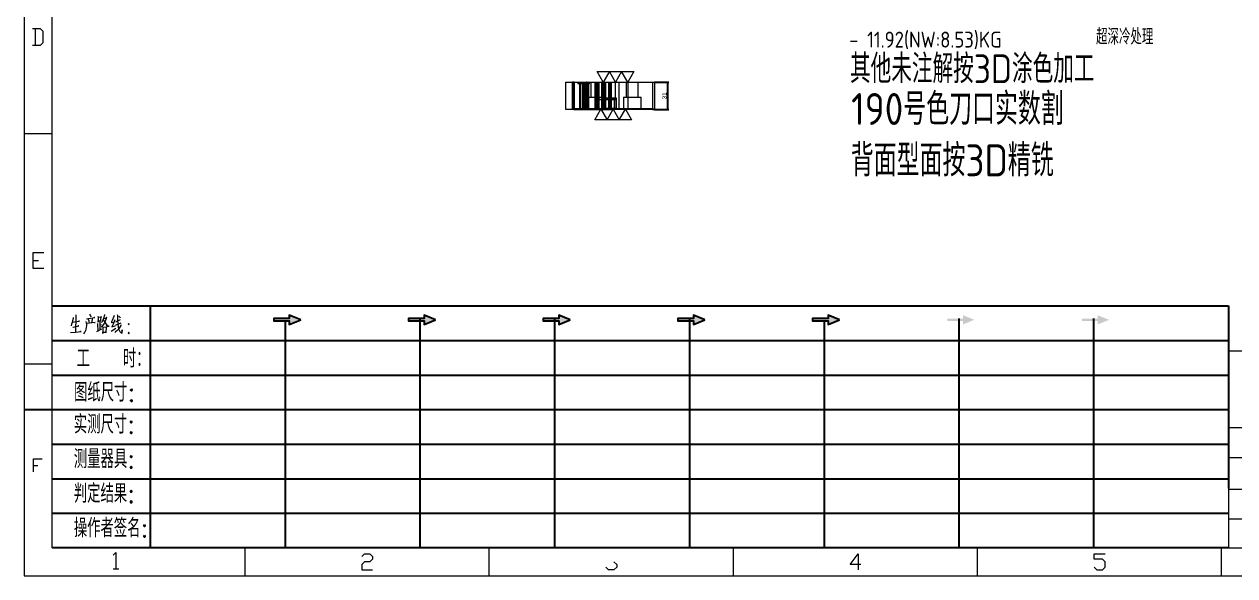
# Model space of a CAD drawing. Header units: millimetres. Extents: x 494 to 18201, y 224 to 11417.
# Drawn here: x 514 to 1883, y 3583 to 4206 of the extents above; entities that cross this region are included whole.
import ezdxf
from ezdxf.enums import TextEntityAlignment as Align
from ezdxf.lldxf.tags import DXFTag

# ---------------------------------------------------------------- set-up
doc = ezdxf.new("R2010")
doc.units = ezdxf.units.MM
for name, color, linetype in [('DIE2', 7, 'Continuous'), ('DIE2_W', 1, 'Continuous'), ('DIM', 7, 'Continuous')]:
    doc.layers.add(name, color=color, linetype=linetype)
doc.layers.add('dim_temp', color=161, linetype='Continuous', lineweight=9)
doc.styles.add('chinesef_fs', font='txt.shx', dxfattribs={"bigfont": 'gbcbig.shx'})
doc.styles.add('gbenor', font='gbenor.shx', dxfattribs={"bigfont": 'gbcbig.shx'})
doc.styles.add('gbenor_', font='gbenor.shx', dxfattribs={"bigfont": 'gbcbig'})
doc.styles.get("Standard").update_dxf_attribs({"font": 'arial.ttf'})
doc.styles.add('TXT', font='txt.shx', dxfattribs={"width": 0.8, "bigfont": 'ctxt.shx'})
tags = doc.linetypes.add('DASHED', pattern='A,12.86,[0,arial.ttf,S=0,R=0,X=0,Y=0],-12.86', length=25.72).pattern_tags.tags
tags[12:13] = [DXFTag(74, 4), DXFTag(75, 0), DXFTag(340, '0'), DXFTag(46, 0.0), DXFTag(50, 0.0), DXFTag(44, 0.0), DXFTag(45, 0.0)]
doc.dimstyles.new('通用', dxfattribs={"dimtxt": 5, "dimasz": 0.5, "dimexe": 1.5, "dimexo": 0, "dimgap": 1, "dimtad": 1, "dimtxsty": 'Standard', "dimblk": 'OPEN30', "dimcen": 1.5, "dimclrd": 252, "dimclre": 252, "dimclrt": 4, "dimadec": 1, "dimazin": 3, "dimtfac": 1, "dimtmove": 0, "dimatfit": 3, "dimldrblk": 'OPEN30', "dimarcsym": 0})

# ---------------------------------------------------------------- blocks, each defined once
blk = doc.blocks.new('_Open30')
at = {"color": 0, "linetype": 'ByBlock', "lineweight": -2}
for p, q in [((-1, 0.3), (0, 0)), ((0, 0), (-1, -0.3)), ((0, 0), (-1, 0))]:
    blk.add_line(p, q, dxfattribs=at)
blk = doc.blocks.new('*D6')
at = {"layer": 'Defpoints', "color": 0, "transparency": 16777216}
for p in [(1226.4, 4140.4), (1226.4, 4109.4), (1241.4, 4109.4)]:
    blk.add_point(p, dxfattribs=at)
at = {"layer": 'dim_temp', "color": 252, "lineweight": -2, "transparency": 16777216}
for p, q in [((1226.4, 4140.4), (1242.9, 4140.4)), ((1241.4, 4139.9), (1241.4, 4109.9)), ((1226.4, 4109.4), (1242.9, 4109.4))]:
    blk.add_line(p, q, dxfattribs=at)
at = {"layer": 'dim_temp', "color": 252, "lineweight": -2, "transparency": 16777216, "xscale": 0.5, "yscale": 0.5, "zscale": 0.5}
for p, rotation in [((1241.4, 4140.4), 90), ((1241.4, 4109.4), 270)]:
    blk.add_blockref('_Open30', p, dxfattribs=dict(at, rotation=rotation))
at = {"layer": 'dim_temp', "color": 4, "lineweight": 0, "transparency": 16777216, "insert": (1237.8, 4124.9), "char_height": 5, "attachment_point": 5, "rotation": 90}
blk.add_mtext('31', dxfattribs=at)
blk = doc.blocks.new('U9')
for points in [[(-1468.2, -974.4), (-1468.2, -977.5), (-1458, -973.4), (-1468.2, -969.3), (-1468.2, -972.3), (-1482.1, -972.3), (-1482.1, -974.4)], [(-1347.7, -974.4), (-1347.7, -977.5), (-1337.5, -973.4), (-1347.7, -969.3), (-1347.7, -972.3), (-1361.6, -972.3), (-1361.6, -974.4)], [(-1227.2, -974.4), (-1227.2, -977.5), (-1217, -973.4), (-1227.2, -969.3), (-1227.2, -972.3), (-1241.1, -972.3), (-1241.1, -974.4)], [(-1106.7, -974.4), (-1106.7, -977.5), (-1096.5, -973.4), (-1106.7, -969.3), (-1106.7, -972.3), (-1120.6, -972.3), (-1120.6, -974.4)], [(-986.2, -974.4), (-986.2, -977.5), (-976, -973.4), (-986.2, -969.3), (-986.2, -972.3), (-1000.1, -972.3), (-1000.1, -974.4)], [(-865.7, -974.4), (-865.7, -977.5), (-855.5, -973.4), (-865.7, -969.3), (-865.7, -972.3), (-879.6, -972.3), (-879.6, -974.4)], [(-745.2, -974.4), (-745.2, -977.5), (-735, -973.4), (-745.2, -969.3), (-745.2, -972.3), (-759.1, -972.3), (-759.1, -974.4)]]:
    blk.add_hatch(color=3).paths.add_polyline_path(points)
at = {"color": 254, "lineweight": 18}
for p, q in [((-1705.3, 0), (-1705.3, -1202)), ((-1680.3, -1177.1), (-1680.3, -25)), ((-1705.3, -806.9), (-1680.3, -806.9)), ((-628.2, -1001.2), (-25, -1001.2)), ((-1705.3, -1012.8), (-1680.3, -1012.8)), ((-628.1, -1069.5), (-25, -1069.5)), ((-25, -1096.6), (-628.1, -1096.6)), ((-25, -1125.1), (-628.1, -1125.1)), ((-25, -1151.5), (-628.1, -1151.5)), ((-1680.3, -1177.1), (-25, -1177.1)), ((-1071, -1202), (-1071, -1177.1)), ((-852.6, -1202), (-852.6, -1177.1)), ((-634.3, -1202), (-634.3, -1177.1)), ((-1705.3, -1202), (0, -1202))]:
    blk.add_line(p, q, dxfattribs=at)
for p, q in [((-1679.7, -961), (-628.1, -961)), ((-628.1, -961), (-628.1, -1123.7)), ((-1679.7, -991.9), (-628.1, -991.9)), ((-1680.3, -1022.8), (-628.1, -1022.8)), ((-1705.2, -1053.6), (-628.1, -1053.6)), ((-1680.3, -1084.5), (-628.1, -1084.5)), ((-1680.3, -1115.4), (-628.1, -1115.4)), ((-1680.3, -1146.2), (-628.1, -1146.2))]:
    blk.add_line(p, q)
at = {"color": 254}
for p, q in [((-1592.2, -1177.1), (-1592.2, -961)), ((-1471.6, -1177.1), (-1471.6, -974.3)), ((-1351.1, -1177.1), (-1351.1, -972.3)), ((-1230.6, -1177.1), (-1230.6, -972.3)), ((-1110.1, -1177.1), (-1110.1, -972.3)), ((-989.6, -1177.1), (-989.6, -974.4)), ((-869.1, -1177.1), (-869.1, -972.3)), ((-748.6, -1177.1), (-748.6, -972.3)), ((-628.1, -1177.1), (-1679.7, -1177.1))]:
    blk.add_line(p, q, dxfattribs=at)
at = {"color": 254, "linetype": 'Continuous', "lineweight": 18}
for p, q in [((-628.2, -1001.2), (-628.2, -1177.1)), ((-628.1, -1001.2), (-628.1, -1177.1)), ((-1507.7, -1202), (-1507.7, -1177.1)), ((-1289.4, -1202), (-1289.4, -1177.1))]:
    blk.add_line(p, q, dxfattribs=at)
at = {"color": 92, "lineweight": 18}
for points in [[(-1697.9, -728.1), (-1690.6, -728.1), (-1688.2, -725.6), (-1688.2, -715.9), (-1690.6, -713.5), (-1697.9, -713.5)], [(-1695.5, -713.5), (-1695.5, -728.1)], [(-1687.7, -927.7), (-1697.4, -927.7), (-1697.4, -913.2), (-1687.7, -913.2)], [(-1697.4, -920.4), (-1692.6, -920.4)], [(-1697, -1109.2), (-1697, -1097.6), (-1689.2, -1097.6)], [(-1697, -1103.4), (-1693.1, -1103.4)], [(-1625.6, -1183.5), (-1623.2, -1181.1), (-1623.2, -1195.7)], [(-1403.4, -1184.7), (-1401, -1182.3), (-1396.1, -1182.3), (-1393.7, -1184.7), (-1393.7, -1187.1), (-1396.1, -1189.5), (-1401, -1189.5), (-1403.4, -1192), (-1403.4, -1196.8), (-1393.7, -1196.8)], [(-1177.8, -1189.5), (-1175.3, -1192), (-1175.3, -1194.4), (-1177.8, -1196.8), (-1182.6, -1196.8), (-1185, -1194.4)], [(-957, -1192), (-966.7, -1192), (-959.4, -1182.3), (-959.4, -1196.8)], [(-748.3, -1194.4), (-745.9, -1196.8), (-741, -1196.8), (-738.6, -1194.4), (-738.6, -1189.5), (-741, -1187.1), (-748.3, -1187.1), (-748.3, -1182.3), (-738.6, -1182.3)], [(-1625.6, -1195.7), (-1620.7, -1195.7)]]:
    blk.add_lwpolyline(points, dxfattribs=at)
at = {"color": 92, "lineweight": 0}
for points in [[(-1661.5, -971.4), (-1661.6, -972.2), (-1662.1, -974.3), (-1662.5, -975.8), (-1662.9, -977.3), (-1663.4, -978.7)], [(-1662.3, -975.6), (-1655.9, -974.5), (-1656, -974.4), (-1656.4, -974.7)], [(-1659.2, -968.9), (-1659, -969.9), (-1659.4, -984.4)], [(-1649.6, -972.4), (-1642.2, -971.4), (-1642.4, -971.3), (-1643, -971.5)], [(-1647.2, -975.5), (-1647.3, -974.5), (-1647.8, -973)], [(-1646.8, -968.4), (-1646.1, -969.8), (-1645.8, -970.8)], [(-1644.5, -972.2), (-1644.4, -973.2), (-1645.2, -976.1)], [(-1639.4, -970.2), (-1639.2, -971.1), (-1639.2, -972.4), (-1639.2, -974.3), (-1639.2, -975.4), (-1639.1, -974.4), (-1636.5, -974), (-1636.7, -974), (-1636.5, -970.4), (-1636.5, -970.7), (-1636.5, -971), (-1639.1, -971.4)], [(-1637.7, -974.3), (-1637.8, -982.3)], [(-1634.2, -972.1), (-1633.9, -972.2), (-1631.4, -971.7), (-1631.6, -971.1), (-1632.2, -973.2), (-1632.8, -974.7), (-1633.2, -975.6), (-1633.9, -976.7), (-1635, -978.2), (-1635.8, -979.3), (-1636.6, -980)], [(-1633.4, -968.5), (-1633.5, -969.3), (-1634.5, -972.1), (-1635.1, -973.6), (-1635.8, -975.4), (-1636.1, -975.9)], [(-1634.6, -973.4), (-1634.3, -973.7), (-1633.1, -975.8), (-1632.1, -977.4), (-1631.2, -978.8), (-1630.9, -979.1), (-1629.4, -979.1), (-1631, -978.8), (-1631.8, -977.8)], [(-1624.9, -969.6), (-1625, -970.3), (-1626.5, -973.9), (-1627.5, -975.9), (-1624.9, -975.4)], [(-1624.2, -973.3), (-1625.7, -977.3), (-1626.8, -979.6), (-1627, -979.7), (-1624, -978.7)], [(-1623.3, -975.1), (-1619.3, -973.2)], [(-1622.1, -968.5), (-1622, -969.2), (-1622, -972.4), (-1621.8, -974.7), (-1621.7, -976.1), (-1621.6, -977.6), (-1621.4, -978.9), (-1621.2, -980.3), (-1620.9, -981.4), (-1620.4, -982.5), (-1619.7, -983.7), (-1619.1, -984.5), (-1618.4, -985.2), (-1617.9, -985.5), (-1617.7, -982.2), (-1618.1, -985.4)], [(-1619.3, -971.8), (-1619.5, -971.3), (-1620.6, -970)], [(-1663.9, -984.8), (-1659.3, -984.4), (-1654.5, -983.9), (-1654.8, -983.7), (-1655.6, -984)], [(-1661.8, -979.9), (-1661.6, -979.9), (-1661.4, -979.9), (-1656.4, -978.9), (-1656.8, -978.9), (-1657.5, -979.1)], [(-1649.6, -976.2), (-1649.6, -978.4), (-1649.8, -980.3), (-1650.1, -981.8), (-1650.6, -983), (-1651.2, -984.3), (-1651.6, -985.1), (-1652.2, -985.8)], [(-1642.4, -975.9), (-1641.9, -975.8), (-1641.8, -975.9), (-1649.6, -976.7), (-1649.6, -976.2), (-1649.9, -975)], [(-1640.2, -983.7), (-1636, -981.5)], [(-1639.8, -976.7), (-1639.6, -977.3), (-1639.5, -983.2)], [(-1637.7, -977.8), (-1636.3, -977.6)], [(-1635.1, -979.6), (-1634.9, -980.3), (-1634.9, -985.6), (-1635, -985), (-1634.9, -984.5), (-1631.7, -984.3), (-1632.1, -984.3), (-1631.8, -980.2), (-1631.8, -979.6), (-1631.6, -980), (-1632.1, -980), (-1634.8, -980.4)], [(-1627.6, -983.4), (-1623.4, -980.8)], [(-1618.9, -978), (-1619, -978.5), (-1619.7, -979.9), (-1620.5, -981), (-1621.4, -982.1), (-1622.4, -983.2), (-1623.5, -984.1), (-1624.3, -984.8)], [(-1623.5, -978.1), (-1618.5, -976.2)]]:
    blk.add_lwpolyline(points, dxfattribs=at)
for points in [[(-1458, -973.4), (-1468.2, -969.3), (-1468.2, -972.3), (-1482.1, -972.3), (-1482.1, -974.4), (-1468.2, -974.4), (-1468.2, -977.5), (-1458, -973.4)], [(-1337.5, -973.4), (-1347.7, -969.3), (-1347.7, -972.3), (-1361.6, -972.3), (-1361.6, -974.4), (-1347.7, -974.4), (-1347.7, -977.5), (-1337.5, -973.4)], [(-1217, -973.4), (-1227.2, -969.3), (-1227.2, -972.3), (-1241.1, -972.3), (-1241.1, -974.4), (-1227.2, -974.4), (-1227.2, -977.5), (-1217, -973.4)], [(-1096.5, -973.4), (-1106.7, -969.3), (-1106.7, -972.3), (-1120.6, -972.3), (-1120.6, -974.4), (-1106.7, -974.4), (-1106.7, -977.5), (-1096.5, -973.4)], [(-976, -973.4), (-986.2, -969.3), (-986.2, -972.3), (-1000.1, -972.3), (-1000.1, -974.4), (-986.2, -974.4), (-986.2, -977.5), (-976, -973.4)]]:
    blk.add_lwpolyline(points)
for points in [[(-1611.8, -978), (-1611.3, -977.3), (-1611.8, -976.6), (-1612.3, -977.3)], [(-1611.8, -985.8), (-1611.3, -985.1), (-1611.8, -984.4), (-1612.3, -985.1)]]:
    blk.add_lwpolyline(points, close=True, dxfattribs=at)
at = {"color": 3, "style": 'chinesef_fs'}
for s, p in [('工  时：', (-1658.5, -1016.2)), ('图纸尺寸:', (-1660.7, -1046.4)), ('实测尺寸:', (-1660.9, -1075)), ('测量器具:', (-1660.9, -1105.9)), ('判定结果:', (-1660.9, -1136.8)), ('操作者签名:', (-1660.9, -1167.6))]:
    blk.add_text(s, height=16.56, dxfattribs=at).set_placement(p)
at = {"lineweight": 18, "style": 'gbenor_'}
blk.add_attdef('文档路径', (-272.5, -941.3), '', height=12, dxfattribs=at)
at = {"lineweight": 20, "style": 'TXT'}
for tag, height, p in [('18-**-**', 11, (-447.2, -1029.4)), ('客户名称', 10.9, (-531.8, -1111.7, 0)), ('料厚:', 10.9, (-531.7, -1139.2, 0))]:
    blk.add_attdef(tag, text='', height=height, dxfattribs=at).set_placement(p, align=Align.MIDDLE)
for tag, p, height in [('88888', (-457.8, -1062.2), 10), ('材质:', (-565.5, -1088.8, 0), 10.9), ('核准', (-445.4, -1116.1, 0), 10.9), ('设计', (-445.8, -1142.5, 0), 10.9), ('绘图', (-446.2, -1168.9, 0), 10.9)]:
    blk.add_attdef(tag, p, '', height=height, dxfattribs=at)
for tag, p, height, width in [('3', (-199.2, -1062.6), 10.7, 0.7), ('4', (-199.2, -1089.2), 10.7, 0.7), ('核准日期', (-329.7, -1118.3, 0), 10.9, 0.68), ('设计日期', (-329.7, -1145.1, 0), 10.9, 0.68), ('1', (-187.6, -1144.2), 9.85, 0.7), ('绘图日期', (-329.8, -1170.7, 0), 10.9, 0.68), ('2', (-199, -1168.8), 9.85, 0.7)]:
    blk.add_attdef(tag, p, '', height=height, dxfattribs=dict(at, width=width))

msp = doc.modelspace()

# ---------------------------------------------------------------- linework, layer by layer
at = {"layer": 'DIE2', "color": 15, "linetype": 'Continuous', "lineweight": 13}
for p, q in [((1133.87875, 4140.44148), (1133.85716, 4140.44148)), ((1133.89277, 4140.44148), (1133.88199, 4140.44148)), ((1133.89288, 4140.44148), (1133.89288, 4110.44148)), ((1133.85716, 4110.44148), (1133.87875, 4110.44148)), ((1133.88199, 4110.44148), (1133.89277, 4110.44148))]:
    msp.add_line(p, q, dxfattribs=at)
at = {"layer": 'DIE2', "color": 155, "linetype": 'DASHED', "lineweight": 13, "ltscale": 0.417631}
for p, q in [((1133.89313, 4110.44148), (1133.89313, 4140.44148)), ((1133.90515, 4110.44148), (1133.90515, 4140.44148)), ((1145.41848, 4140.44148), (1145.41848, 4110.44148)), ((1145.41848, 4110.44148), (1145.41848, 4140.44148)), ((1147.44325, 4110.44148), (1147.44325, 4140.44148)), ((1148.30927, 4110.44148), (1148.30927, 4140.44148)), ((1148.30927, 4110.44148), (1148.30927, 4140.44148)), ((1148.6871, 4109.44148), (1148.6871, 4140.44148)), ((1149.1753, 4110.44148), (1149.1753, 4140.44148)), ((1149.55313, 4109.44148), (1149.55313, 4140.44148)), ((1149.60275, 4109.44148), (1149.60275, 4140.44148)), ((1150.10275, 4140.44148), (1150.10275, 4109.44148)), ((1150.41915, 4109.44148), (1150.41915, 4140.44148)), ((1150.46878, 4109.44148), (1150.46878, 4140.44148)), ((1150.46878, 4109.44148), (1150.46878, 4140.44148)), ((1150.96878, 4140.44148), (1150.96878, 4109.44148)), ((1150.96878, 4140.44148), (1150.96878, 4109.44148)), ((1151.3348, 4109.44148), (1151.3348, 4140.44148)), ((1151.8348, 4140.44148), (1151.8348, 4109.44148)), ((1159.39848, 4109.44148), (1159.39848, 4140.44148)), ((1159.39848, 4140.44148), (1159.39848, 4110.44148)), ((1162.43214, 4110.44148), (1162.43214, 4140.44148)), ((1162.47572, 4110.44148), (1162.47572, 4140.44148)), ((1162.89848, 4140.44148), (1162.89848, 4109.44148)), ((1162.89848, 4109.44148), (1162.89848, 4140.44148)), ((1164.09165, 4109.44148), (1164.09165, 4140.44148)), ((1164.13522, 4109.44148), (1164.13522, 4140.44148)), ((1166.90735, 4110.44148), (1166.90735, 4140.44148)), ((1167.77337, 4110.44148), (1167.77337, 4140.44148)), ((1167.77337, 4110.44148), (1167.77337, 4140.44148)), ((1167.89848, 4109.44148), (1167.89848, 4140.44148)), ((1167.89848, 4140.44148), (1167.89848, 4109.78668)), ((1168.1512, 4109.44148), (1168.1512, 4140.44148)), ((1168.6394, 4110.44148), (1168.6394, 4140.44148)), ((1169.01723, 4109.44148), (1169.01723, 4140.44148)), ((1169.06685, 4109.44148), (1169.06685, 4140.44148)), ((1169.56685, 4140.44148), (1169.56685, 4109.44148)), ((1169.88325, 4109.44148), (1169.88325, 4140.44148)), ((1169.93288, 4109.44148), (1169.93288, 4140.44148)), ((1169.93288, 4109.44148), (1169.93288, 4140.44148)), ((1170.43288, 4140.44148), (1170.43288, 4109.44148)), ((1170.43288, 4140.44148), (1170.43288, 4109.44148)), ((1170.79891, 4109.44148), (1170.79891, 4140.44148)), ((1171.29891, 4140.44148), (1171.29891, 4109.44148)), ((1174.87875, 4110.44148), (1174.87875, 4140.44148)), ((1174.87875, 4110.44148), (1174.87875, 4140.44148)), ((1176.53826, 4140.44148), (1176.53826, 4109.44148)), ((1176.53826, 4109.44148), (1176.53826, 4140.44148)), ((1176.53826, 4109.44148), (1176.53826, 4140.44148)), ((1224.39848, 4110.21062), (1134.94436, 4110.21062)), ((1224.39848, 4109.74928), (1135.22975, 4109.74928)), ((1224.39848, 4110.0461), (1161.39848, 4110.0461))]:
    msp.add_line(p, q, dxfattribs=at)
at = {"layer": 'DIE2', "color": 15, "linetype": 'DASHED', "lineweight": 13, "ltscale": 0.417631}
for p, q in [((1133.90475, 4110.44148), (1133.90475, 4140.44148)), ((1133.90573, 4110.44148), (1133.90573, 4140.44148)), ((1135.62261, 4109.44148), (1135.62261, 4140.44148))]:
    msp.add_line(p, q, dxfattribs=at)
at = {"layer": 'DIE2', "color": 155, "linetype": 'Continuous', "lineweight": 13}
for p, q in [((1134.16067, 4110.44148), (1134.16067, 4140.44148)), ((1134.43743, 4110.44148), (1134.43743, 4140.44148)), ((1134.57652, 4110.44148), (1134.57652, 4140.44148)), ((1135.49529, 4109.44148), (1135.49529, 4140.44148)), ((1149.55313, 4109.44148), (1149.55313, 4140.44148)), ((1169.01723, 4109.44148), (1169.01723, 4140.44148)), ((1176.62261, 4109.44148), (1176.62261, 4140.44148))]:
    msp.add_line(p, q, dxfattribs=at)
at = {"layer": 'DIE2', "color": 31, "linetype": 'DASHED', "lineweight": 13, "ltscale": 0.417631}
for p, q in [((1139.89848, 4140.44148), (1139.89848, 4138.44148)), ((1142.89834, 4138.44148), (1139.89848, 4138.44148)), ((1141.84848, 4138.44148), (1141.84848, 4110.44148)), ((1142.41848, 4140.44148), (1142.41848, 4110.44148)), ((1142.89848, 4140.44148), (1142.89848, 4138.44148)), ((1152.89848, 4138.44148), (1142.89848, 4138.44148)), ((1144.84848, 4138.44148), (1144.84848, 4110.44148)), ((1147.94848, 4110.44148), (1147.94848, 4138.44148)), ((1149.89848, 4138.44148), (1149.89848, 4140.44148)), ((1150.94848, 4110.44148), (1150.94848, 4138.44148)), ((1152.89848, 4138.44148), (1152.89848, 4140.44148)), ((1154.64848, 4140.44148), (1154.64848, 4123.44148)), ((1161.41848, 4140.44148), (1161.41848, 4126.44148)), ((1168.14848, 4123.44148), (1168.14848, 4140.44148)), ((1194.64848, 4140.44148), (1194.64848, 4123.44148)), ((1208.14848, 4123.44148), (1208.14848, 4140.44148)), ((1151.39848, 4123.44148), (1151.39848, 4110.44148)), ((1151.39848, 4123.44148), (1171.39848, 4123.44148)), ((1171.39848, 4110.44148), (1171.39848, 4123.44148)), ((1191.39848, 4123.44148), (1191.39848, 4110.44148)), ((1191.39848, 4123.44148), (1211.39848, 4123.44148)), ((1211.39848, 4110.44148), (1211.39848, 4123.44148)), ((1141.84848, 4110.44152), (1141.84848, 4109.44148)), ((1144.84848, 4110.44152), (1144.84848, 4109.44148)), ((1147.94848, 4109.44148), (1147.94848, 4110.44152)), ((1150.94848, 4109.44148), (1150.94848, 4110.44152)), ((1151.39848, 4110.4416), (1151.39848, 4109.44148)), ((1176.62996, 4120.44148), (1167.41848, 4120.44148)), ((1171.39848, 4109.44148), (1171.39848, 4110.4416)), ((1183.15072, 4120.44148), (1176.62996, 4120.44148)), ((1176.62996, 4120.44148), (1176.62996, 4110.44148)), ((1181.41848, 4110.44148), (1181.41848, 4120.44148)), ((1191.39848, 4110.4416), (1191.39848, 4109.44148)), ((1211.39848, 4109.44148), (1211.39848, 4110.4416))]:
    msp.add_line(p, q, dxfattribs=at)
at = {"layer": 'DIE2', "color": 5, "linetype": 'DASHED', "lineweight": 13, "ltscale": 0.417631}
for p, q in [((1186.14548, 4140.44148), (1186.14548, 4110.44148)), ((1196.65148, 4110.44148), (1196.65148, 4140.44148)), ((1169.14598, 4122.44148), (1169.14598, 4111.18898)), ((1183.65098, 4122.44148), (1169.14598, 4122.44148)), ((1183.65098, 4121.44148), (1169.14598, 4121.44148)), ((1183.65098, 4111.18898), (1183.65098, 4122.44148)), ((1169.14598, 4111.18898), (1168.39848, 4110.44148)), ((1169.14598, 4110.18898), (1168.39848, 4109.44148)), ((1169.14598, 4111.18904), (1169.14598, 4110.18898)), ((1169.14598, 4111.18898), (1183.65098, 4111.18898)), ((1169.14598, 4110.18898), (1183.65098, 4110.18898)), ((1183.65098, 4110.18898), (1183.65098, 4111.18904)), ((1184.39848, 4110.44148), (1183.65098, 4111.18898)), ((1184.39848, 4109.44148), (1183.65098, 4110.18898)), ((1186.14548, 4110.44171), (1186.14548, 4109.44148)), ((1196.65148, 4109.44148), (1196.65148, 4110.44171))]:
    msp.add_line(p, q, dxfattribs=at)
at = {"layer": 'DIE2', "color": 2, "linetype": 'DASHED', "lineweight": 13, "ltscale": 0.417631}
for p, q in [((1224.39848, 4110.44148), (1134.57965, 4110.44148)), ((1161.39848, 4110.44148), (1161.39848, 4110.0461)), ((1161.39848, 4110.0461), (1161.39848, 4109.44148))]:
    msp.add_line(p, q, dxfattribs=at)
at = {"layer": 'DIE2', "color": 11, "linetype": 'DASHED', "lineweight": 13, "ltscale": 0.417631}
msp.add_line((1183.15072, 4110.44148), (1183.15072, 4120.44148), dxfattribs=at)
at = {"layer": 'DIE2', "color": 15, "linetype": 'Continuous', "lineweight": 13}
for points in [[(1134.16067, 4140.44148), (1134.14734, 4140.44148), (1134.13445, 4140.44148), (1134.12197, 4140.44148), (1134.10991, 4140.44148), (1134.09826, 4140.44148), (1134.08702, 4140.44148), (1134.07617, 4140.44148), (1134.06572, 4140.44148), (1134.05565, 4140.44148), (1134.04596, 4140.44148), (1134.03664, 4140.44148), (1134.02769, 4140.44148), (1134.01911, 4140.44148), (1134.01087, 4140.44148), (1134.00298, 4140.44148), (1133.99544, 4140.44148), (1133.98823, 4140.44148), (1133.98134, 4140.44148), (1133.97478, 4140.44148), (1133.96853, 4140.44148), (1133.96259, 4140.44148), (1133.95695, 4140.44148), (1133.9516, 4140.44148), (1133.94654, 4140.44148), (1133.94176, 4140.44148), (1133.93726, 4140.44148), (1133.93302, 4140.44148), (1133.92904, 4140.44148), (1133.92531, 4140.44148), (1133.92183, 4140.44148), (1133.91859, 4140.44148), (1133.91558, 4140.44148), (1133.91279, 4140.44148), (1133.91022, 4140.44148), (1133.90786, 4140.44148), (1133.90571, 4140.44148), (1133.90374, 4140.44148), (1133.90197, 4140.44148), (1133.90038, 4140.44148), (1133.89897, 4140.44148), (1133.89772, 4140.44148), (1133.89664, 4140.44148), (1133.8957, 4140.44148), (1133.89492, 4140.44148), (1133.89427, 4140.44148), (1133.89375, 4140.44148), (1133.89336, 4140.44148), (1133.89309, 4140.44148), (1133.89293, 4140.44148), (1133.89288, 4140.44148)], [(1134.16067, 4140.44148), (1134.16521, 4140.44148), (1134.16981, 4140.44148), (1134.17445, 4140.44148), (1134.17914, 4140.44148), (1134.18387, 4140.44148), (1134.18866, 4140.44148), (1134.19348, 4140.44148), (1134.19835, 4140.44148), (1134.20327, 4140.44148), (1134.20823, 4140.44148), (1134.21323, 4140.44148), (1134.21828, 4140.44148), (1134.22337, 4140.44148), (1134.2285, 4140.44148), (1134.23367, 4140.44148), (1134.23888, 4140.44148), (1134.24414, 4140.44148), (1134.24943, 4140.44148), (1134.25477, 4140.44148), (1134.26014, 4140.44148), (1134.26555, 4140.44148), (1134.271, 4140.44148), (1134.27649, 4140.44148), (1134.28202, 4140.44148), (1134.28758, 4140.44148), (1134.29318, 4140.44148), (1134.29882, 4140.44148), (1134.30449, 4140.44148), (1134.3102, 4140.44148), (1134.31594, 4140.44148), (1134.32172, 4140.44148), (1134.32753, 4140.44148), (1134.33337, 4140.44148), (1134.33925, 4140.44148), (1134.34516, 4140.44148), (1134.3511, 4140.44148), (1134.35708, 4140.44148), (1134.36308, 4140.44148), (1134.36912, 4140.44148), (1134.37519, 4140.44148), (1134.38128, 4140.44148), (1134.38741, 4140.44148), (1134.39356, 4140.44148), (1134.39975, 4140.44148), (1134.40596, 4140.44148), (1134.4122, 4140.44148), (1134.41847, 4140.44148), (1134.42476, 4140.44148), (1134.43108, 4140.44148), (1134.43743, 4140.44148)], [(1134.57652, 4140.44148), (1134.57366, 4140.44148), (1134.5708, 4140.44148), (1134.56794, 4140.44148), (1134.56508, 4140.44148), (1134.56223, 4140.44148), (1134.55938, 4140.44148), (1134.55653, 4140.44148), (1134.55369, 4140.44148), (1134.55085, 4140.44148), (1134.54801, 4140.44148), (1134.54518, 4140.44148), (1134.54235, 4140.44148), (1134.53952, 4140.44148), (1134.53669, 4140.44148), (1134.53387, 4140.44148), (1134.53105, 4140.44148), (1134.52824, 4140.44148), (1134.52542, 4140.44148), (1134.52262, 4140.44148), (1134.51981, 4140.44148), (1134.51701, 4140.44148), (1134.51421, 4140.44148), (1134.51142, 4140.44148), (1134.50862, 4140.44148), (1134.50584, 4140.44148), (1134.50305, 4140.44148), (1134.50027, 4140.44148), (1134.4975, 4140.44148), (1134.49472, 4140.44148), (1134.49195, 4140.44148), (1134.48919, 4140.44148), (1134.48643, 4140.44148), (1134.48367, 4140.44148), (1134.48092, 4140.44148), (1134.47817, 4140.44148), (1134.47542, 4140.44148), (1134.47268, 4140.44148), (1134.46994, 4140.44148), (1134.46721, 4140.44148), (1134.46448, 4140.44148), (1134.46176, 4140.44148), (1134.45904, 4140.44148), (1134.45632, 4140.44148), (1134.45361, 4140.44148), (1134.4509, 4140.44148), (1134.4482, 4140.44148), (1134.4455, 4140.44148), (1134.4428, 4140.44148), (1134.44011, 4140.44148), (1134.43743, 4140.44148)], [(1135.49529, 4140.44148), (1135.48864, 4140.44148), (1135.48144, 4140.44148), (1135.47369, 4140.44148), (1135.46538, 4140.44148), (1135.45652, 4140.44148), (1135.4471, 4140.44148), (1135.43714, 4140.44148), (1135.42664, 4140.44148), (1135.41559, 4140.44148), (1135.40401, 4140.44148), (1135.3919, 4140.44148), (1135.37925, 4140.44148), (1135.36609, 4140.44148), (1135.3524, 4140.44148), (1135.33821, 4140.44148), (1135.32351, 4140.44148), (1135.30832, 4140.44148), (1135.29264, 4140.44148), (1135.27647, 4140.44148), (1135.25983, 4140.44148), (1135.24272, 4140.44148), (1135.22515, 4140.44148), (1135.20713, 4140.44148), (1135.18866, 4140.44148), (1135.16975, 4140.44148), (1135.15041, 4140.44148), (1135.13066, 4140.44148), (1135.11048, 4140.44148), (1135.08991, 4140.44148), (1135.06894, 4140.44148), (1135.04758, 4140.44148), (1135.02584, 4140.44148), (1135.00373, 4140.44148), (1134.98125, 4140.44148), (1134.95842, 4140.44148), (1134.93523, 4140.44148), (1134.91169, 4140.44148), (1134.88781, 4140.44148), (1134.8636, 4140.44148), (1134.83906, 4140.44148), (1134.8142, 4140.44148), (1134.78902, 4140.44148), (1134.76352, 4140.44148), (1134.73771, 4140.44148), (1134.7116, 4140.44148), (1134.68518, 4140.44148), (1134.65847, 4140.44148), (1134.63145, 4140.44148), (1134.60413, 4140.44148), (1134.57652, 4140.44148)], [(1135.61556, 4140.44148), (1135.61487, 4140.44148), (1135.61415, 4140.44148), (1135.61338, 4140.44148), (1135.61256, 4140.44148), (1135.6117, 4140.44148), (1135.61078, 4140.44148), (1135.60982, 4140.44148), (1135.6088, 4140.44148), (1135.60772, 4140.44148), (1135.60659, 4140.44148), (1135.6054, 4140.44148), (1135.60414, 4140.44148), (1135.60283, 4140.44148), (1135.60145, 4140.44148), (1135.60001, 4140.44148), (1135.5985, 4140.44148), (1135.59692, 4140.44148), (1135.59527, 4140.44148), (1135.59355, 4140.44148), (1135.59176, 4140.44148), (1135.58989, 4140.44148), (1135.58794, 4140.44148), (1135.58592, 4140.44148), (1135.58381, 4140.44148), (1135.58162, 4140.44148), (1135.57935, 4140.44148), (1135.57699, 4140.44148), (1135.57455, 4140.44148), (1135.57202, 4140.44148), (1135.56939, 4140.44148), (1135.56667, 4140.44148), (1135.56386, 4140.44148), (1135.56096, 4140.44148), (1135.55796, 4140.44148), (1135.55485, 4140.44148), (1135.55165, 4140.44148), (1135.54834, 4140.44148), (1135.54494, 4140.44148), (1135.54142, 4140.44148), (1135.5378, 4140.44148), (1135.53407, 4140.44148), (1135.53022, 4140.44148), (1135.52627, 4140.44148), (1135.5222, 4140.44148), (1135.51801, 4140.44148), (1135.51371, 4140.44148), (1135.50929, 4140.44148), (1135.50475, 4140.44148), (1135.50008, 4140.44148), (1135.49529, 4140.44148)], [(1133.89288, 4110.44148), (1133.89293, 4110.44148), (1133.89309, 4110.44148), (1133.89336, 4110.44148), (1133.89375, 4110.44148), (1133.89427, 4110.44148), (1133.89492, 4110.44148), (1133.8957, 4110.44148), (1133.89664, 4110.44148), (1133.89772, 4110.44148), (1133.89897, 4110.44148), (1133.90038, 4110.44148), (1133.90197, 4110.44148), (1133.90374, 4110.44148), (1133.90571, 4110.44148), (1133.90786, 4110.44148), (1133.91022, 4110.44148), (1133.91279, 4110.44148), (1133.91558, 4110.44148), (1133.91859, 4110.44148), (1133.92183, 4110.44148), (1133.92531, 4110.44148), (1133.92904, 4110.44148), (1133.93302, 4110.44148), (1133.93726, 4110.44148), (1133.94176, 4110.44148), (1133.94654, 4110.44148), (1133.9516, 4110.44148), (1133.95695, 4110.44148), (1133.96259, 4110.44148), (1133.96853, 4110.44148), (1133.97478, 4110.44148), (1133.98134, 4110.44148), (1133.98823, 4110.44148), (1133.99544, 4110.44148), (1134.00298, 4110.44148), (1134.01087, 4110.44148), (1134.01911, 4110.44148), (1134.02769, 4110.44148), (1134.03664, 4110.44148), (1134.04596, 4110.44148), (1134.05565, 4110.44148), (1134.06572, 4110.44148), (1134.07617, 4110.44148), (1134.08702, 4110.44148), (1134.09826, 4110.44148), (1134.10991, 4110.44148), (1134.12197, 4110.44148), (1134.13445, 4110.44148), (1134.14734, 4110.44148), (1134.16067, 4110.44148)], [(1134.16067, 4110.44148), (1134.16521, 4110.44148), (1134.16981, 4110.44148), (1134.17445, 4110.44148), (1134.17914, 4110.44148), (1134.18387, 4110.44148), (1134.18866, 4110.44148), (1134.19348, 4110.44148), (1134.19835, 4110.44148), (1134.20327, 4110.44148), (1134.20823, 4110.44148), (1134.21323, 4110.44148), (1134.21828, 4110.44148), (1134.22337, 4110.44148), (1134.2285, 4110.44148), (1134.23367, 4110.44148), (1134.23888, 4110.44148), (1134.24414, 4110.44148), (1134.24943, 4110.44148), (1134.25477, 4110.44148), (1134.26014, 4110.44148), (1134.26555, 4110.44148), (1134.271, 4110.44148), (1134.27649, 4110.44148), (1134.28202, 4110.44148), (1134.28758, 4110.44148), (1134.29318, 4110.44148), (1134.29882, 4110.44148), (1134.30449, 4110.44148), (1134.3102, 4110.44148), (1134.31594, 4110.44148), (1134.32172, 4110.44148), (1134.32753, 4110.44148), (1134.33337, 4110.44148), (1134.33925, 4110.44148), (1134.34516, 4110.44148), (1134.3511, 4110.44148), (1134.35708, 4110.44148), (1134.36308, 4110.44148), (1134.36912, 4110.44148), (1134.37519, 4110.44148), (1134.38128, 4110.44148), (1134.38741, 4110.44148), (1134.39356, 4110.44148), (1134.39975, 4110.44148), (1134.40596, 4110.44148), (1134.4122, 4110.44148), (1134.41847, 4110.44148), (1134.42476, 4110.44148), (1134.43108, 4110.44148), (1134.43743, 4110.44148)], [(1134.43743, 4110.44148), (1134.44011, 4110.44148), (1134.4428, 4110.44148), (1134.4455, 4110.44148), (1134.4482, 4110.44148), (1134.4509, 4110.44148), (1134.45361, 4110.44148), (1134.45632, 4110.44148), (1134.45904, 4110.44148), (1134.46176, 4110.44148), (1134.46448, 4110.44148), (1134.46721, 4110.44148), (1134.46994, 4110.44148), (1134.47268, 4110.44148), (1134.47542, 4110.44148), (1134.47817, 4110.44148), (1134.48092, 4110.44148), (1134.48367, 4110.44148), (1134.48643, 4110.44148), (1134.48919, 4110.44148), (1134.49195, 4110.44148), (1134.49472, 4110.44148), (1134.4975, 4110.44148), (1134.50027, 4110.44148), (1134.50305, 4110.44148), (1134.50584, 4110.44148), (1134.50862, 4110.44148), (1134.51142, 4110.44148), (1134.51421, 4110.44148), (1134.51701, 4110.44148), (1134.51981, 4110.44148), (1134.52262, 4110.44148), (1134.52542, 4110.44148), (1134.52824, 4110.44148), (1134.53105, 4110.44148), (1134.53387, 4110.44148), (1134.53669, 4110.44148), (1134.53952, 4110.44148), (1134.54235, 4110.44148), (1134.54518, 4110.44148), (1134.54801, 4110.44148), (1134.55085, 4110.44148), (1134.55369, 4110.44148), (1134.55653, 4110.44148), (1134.55938, 4110.44148), (1134.56223, 4110.44148), (1134.56508, 4110.44148), (1134.56794, 4110.44148), (1134.5708, 4110.44148), (1134.57366, 4110.44148), (1134.57652, 4110.44148)], [(1134.57652, 4110.44148), (1134.57658, 4110.44148), (1134.57665, 4110.44148), (1134.57671, 4110.44148), (1134.57677, 4110.44148), (1134.57683, 4110.44148), (1134.5769, 4110.44148), (1134.57696, 4110.44148), (1134.57702, 4110.44148), (1134.57708, 4110.44148), (1134.57715, 4110.44148), (1134.57721, 4110.44148), (1134.57727, 4110.44148), (1134.57734, 4110.44148), (1134.5774, 4110.44148), (1134.57746, 4110.44148), (1134.57752, 4110.44148), (1134.57759, 4110.44148), (1134.57765, 4110.44148), (1134.57771, 4110.44148), (1134.57777, 4110.44148), (1134.57784, 4110.44148), (1134.5779, 4110.44148), (1134.57796, 4110.44148), (1134.57802, 4110.44148), (1134.57809, 4110.44148), (1134.57815, 4110.44148), (1134.57821, 4110.44148), (1134.57828, 4110.44148), (1134.57834, 4110.44148), (1134.5784, 4110.44148), (1134.57846, 4110.44148), (1134.57853, 4110.44148), (1134.57859, 4110.44148), (1134.57865, 4110.44148), (1134.57871, 4110.44148), (1134.57878, 4110.44148), (1134.57884, 4110.44148), (1134.5789, 4110.44148), (1134.57897, 4110.44148), (1134.57903, 4110.44148), (1134.57909, 4110.44148), (1134.57915, 4110.44148), (1134.57922, 4110.44148), (1134.57928, 4110.44148), (1134.57934, 4110.44148), (1134.5794, 4110.44148), (1134.57947, 4110.44148), (1134.57953, 4110.44148), (1134.57959, 4110.44148), (1134.57965, 4110.44148)], [(1134.94436, 4110.21062), (1134.93784, 4110.21981), (1134.93128, 4110.2288), (1134.92469, 4110.23761), (1134.91807, 4110.24622), (1134.91141, 4110.25465), (1134.90472, 4110.26288), (1134.898, 4110.27093), (1134.89125, 4110.27878), (1134.88447, 4110.28645), (1134.87766, 4110.29393), (1134.87081, 4110.30122), (1134.86393, 4110.30833), (1134.85702, 4110.31525), (1134.85008, 4110.32198), (1134.84311, 4110.32852), (1134.83611, 4110.33488), (1134.82907, 4110.34105), (1134.82201, 4110.34704), (1134.81491, 4110.35284), (1134.80778, 4110.35845), (1134.80062, 4110.36389), (1134.79343, 4110.36913), (1134.78621, 4110.3742), (1134.77896, 4110.37908), (1134.77167, 4110.38377), (1134.76436, 4110.38829), (1134.75702, 4110.39262), (1134.74964, 4110.39677), (1134.74224, 4110.40073), (1134.7348, 4110.40451), (1134.72734, 4110.40811), (1134.71984, 4110.41152), (1134.71231, 4110.41475), (1134.70475, 4110.4178), (1134.69716, 4110.42066), (1134.68955, 4110.42334), (1134.6819, 4110.42584), (1134.67421, 4110.42815), (1134.6665, 4110.43028), (1134.65876, 4110.43222), (1134.65099, 4110.43398), (1134.64319, 4110.43555), (1134.63535, 4110.43694), (1134.62749, 4110.43814), (1134.61959, 4110.43916), (1134.61167, 4110.43999), (1134.60371, 4110.44064), (1134.59572, 4110.4411), (1134.5877, 4110.44138), (1134.57965, 4110.44148)], [(1135.22975, 4109.74928), (1135.23621, 4109.73714), (1135.24261, 4109.72525), (1135.24896, 4109.7136), (1135.25525, 4109.7022), (1135.26148, 4109.69104), (1135.26765, 4109.68013), (1135.27376, 4109.66946), (1135.27981, 4109.65904), (1135.2858, 4109.64886), (1135.29173, 4109.63893), (1135.2976, 4109.62924), (1135.3034, 4109.61979), (1135.30915, 4109.61059), (1135.31483, 4109.60163), (1135.32044, 4109.59292), (1135.32599, 4109.58445), (1135.33148, 4109.57622), (1135.3369, 4109.56823), (1135.34226, 4109.56049), (1135.34755, 4109.55299), (1135.35278, 4109.54574), (1135.35793, 4109.53872), (1135.36302, 4109.53195), (1135.36805, 4109.52542), (1135.373, 4109.51913), (1135.37788, 4109.51308), (1135.3827, 4109.50728), (1135.38744, 4109.50172), (1135.39212, 4109.4964), (1135.39672, 4109.49132), (1135.40126, 4109.48649), (1135.40572, 4109.4819), (1135.41011, 4109.47756), (1135.41443, 4109.47346), (1135.41867, 4109.46961), (1135.42284, 4109.466), (1135.42694, 4109.46264), (1135.43097, 4109.45952), (1135.43492, 4109.45665), (1135.43879, 4109.45403), (1135.44259, 4109.45165), (1135.44632, 4109.44952), (1135.44997, 4109.44764), (1135.45354, 4109.44601), (1135.45704, 4109.44463), (1135.46046, 4109.44349), (1135.46381, 4109.44261), (1135.46707, 4109.44198), (1135.47026, 4109.4416), (1135.47338, 4109.44148)], [(1135.47338, 4109.44148), (1135.47386, 4109.44148), (1135.47435, 4109.44148), (1135.47484, 4109.44148), (1135.47532, 4109.44148), (1135.4758, 4109.44148), (1135.47628, 4109.44148), (1135.47675, 4109.44148), (1135.47723, 4109.44148), (1135.4777, 4109.44148), (1135.47817, 4109.44148), (1135.47864, 4109.44148), (1135.4791, 4109.44148), (1135.47957, 4109.44148), (1135.48003, 4109.44148), (1135.48049, 4109.44148), (1135.48095, 4109.44148), (1135.4814, 4109.44148), (1135.48186, 4109.44148), (1135.48231, 4109.44148), (1135.48276, 4109.44148), (1135.4832, 4109.44148), (1135.48365, 4109.44148), (1135.48409, 4109.44148), (1135.48454, 4109.44148), (1135.48497, 4109.44148), (1135.48541, 4109.44148), (1135.48585, 4109.44148), (1135.48628, 4109.44148), (1135.48671, 4109.44148), (1135.48714, 4109.44148), (1135.48757, 4109.44148), (1135.48799, 4109.44148), (1135.48842, 4109.44148), (1135.48884, 4109.44148), (1135.48926, 4109.44148), (1135.48967, 4109.44148), (1135.49009, 4109.44148), (1135.4905, 4109.44148), (1135.49091, 4109.44148), (1135.49132, 4109.44148), (1135.49173, 4109.44148), (1135.49213, 4109.44148), (1135.49253, 4109.44148), (1135.49293, 4109.44148), (1135.49333, 4109.44148), (1135.49373, 4109.44148), (1135.49412, 4109.44148), (1135.49451, 4109.44148), (1135.4949, 4109.44148), (1135.49529, 4109.44148)], [(1135.49529, 4109.44148), (1135.50008, 4109.44148), (1135.50474, 4109.44148), (1135.50928, 4109.44148), (1135.5137, 4109.44148), (1135.518, 4109.44148), (1135.52219, 4109.44148), (1135.52625, 4109.44148), (1135.53021, 4109.44148), (1135.53405, 4109.44148), (1135.53778, 4109.44148), (1135.5414, 4109.44148), (1135.54492, 4109.44148), (1135.54832, 4109.44148), (1135.55163, 4109.44148), (1135.55483, 4109.44148), (1135.55793, 4109.44148), (1135.56094, 4109.44148), (1135.56384, 4109.44148), (1135.56665, 4109.44148), (1135.56937, 4109.44148), (1135.57199, 4109.44148), (1135.57453, 4109.44148), (1135.57697, 4109.44148), (1135.57933, 4109.44148), (1135.5816, 4109.44148), (1135.58379, 4109.44148), (1135.58589, 4109.44148), (1135.58792, 4109.44148), (1135.58987, 4109.44148), (1135.59174, 4109.44148), (1135.59353, 4109.44148), (1135.59525, 4109.44148), (1135.5969, 4109.44148), (1135.59848, 4109.44148), (1135.59999, 4109.44148), (1135.60143, 4109.44148), (1135.60281, 4109.44148), (1135.60412, 4109.44148), (1135.60538, 4109.44148), (1135.60657, 4109.44148), (1135.6077, 4109.44148), (1135.60878, 4109.44148), (1135.6098, 4109.44148), (1135.61077, 4109.44148), (1135.61168, 4109.44148), (1135.61255, 4109.44148), (1135.61336, 4109.44148), (1135.61413, 4109.44148), (1135.61486, 4109.44148), (1135.61554, 4109.44148)]]:
    msp.add_lwpolyline(points, dxfattribs=at)
at = {"layer": 'DIE2', "color": 2, "linetype": 'Continuous', "lineweight": 13}
msp.add_lwpolyline([(1134.94436, 4110.21062), (1134.9508, 4110.20143), (1134.9572, 4110.19223), (1134.96358, 4110.18304), (1134.96993, 4110.17384), (1134.97626, 4110.16464), (1134.98256, 4110.15544), (1134.98882, 4110.14624), (1134.99506, 4110.13704), (1135.00128, 4110.12784), (1135.00746, 4110.11863), (1135.01362, 4110.10943), (1135.01974, 4110.10022), (1135.02584, 4110.09101), (1135.03191, 4110.0818), (1135.03795, 4110.07259), (1135.04396, 4110.06338), (1135.04994, 4110.05416), (1135.05589, 4110.04495), (1135.06181, 4110.03573), (1135.06771, 4110.02651), (1135.07357, 4110.01729), (1135.0794, 4110.00807), (1135.0852, 4109.99885), (1135.09097, 4109.98963), (1135.09671, 4109.9804), (1135.10242, 4109.97118), (1135.1081, 4109.96195), (1135.11374, 4109.95272), (1135.11936, 4109.94349), (1135.12494, 4109.93425), (1135.13049, 4109.92502), (1135.13601, 4109.91578), (1135.1415, 4109.90655), (1135.14696, 4109.89731), (1135.15238, 4109.88807), (1135.15777, 4109.87883), (1135.16313, 4109.86959), (1135.16846, 4109.86034), (1135.17375, 4109.85109), (1135.17901, 4109.84185), (1135.18423, 4109.8326), (1135.18943, 4109.82335), (1135.19459, 4109.81409), (1135.19971, 4109.80484), (1135.2048, 4109.79559), (1135.20986, 4109.78633), (1135.21489, 4109.77707), (1135.21987, 4109.76781), (1135.22483, 4109.75855), (1135.22975, 4109.74928)], dxfattribs=at)
at = {"layer": 'DIE2', "color": 31, "linetype": 'DASHED', "lineweight": 13, "ltscale": 0.417631}
msp.add_arc((1167.41848, 4126.44148), 6, 180, 270, dxfattribs=at)
at = {"layer": 'DIE2_W', "color": 1, "linetype": 'Continuous', "lineweight": 13}
for p, q in [((1133.85716, 4140.44148), (1133.85716, 4110.44148)), ((1133.88232, 4140.44148), (1133.87875, 4140.44148)), ((1133.87875, 4110.44148), (1133.87875, 4140.44148)), ((1133.88199, 4110.44148), (1133.88199, 4140.44148)), ((1135.61564, 4140.44148), (1149.55313, 4140.44148)), ((1135.61564, 4140.44148), (1135.61564, 4109.44148)), ((1150.55313, 4140.44148), (1149.55313, 4140.44148)), ((1150.55313, 4109.44148), (1150.55313, 4140.44148)), ((1150.5534, 4140.44148), (1168.01696, 4140.44148)), ((1168.01723, 4140.44148), (1168.01723, 4109.44148)), ((1168.01723, 4140.44148), (1169.01723, 4140.44148)), ((1169.01723, 4140.44148), (1176.62261, 4140.44148)), ((1176.62261, 4140.44148), (1177.62261, 4140.44148)), ((1177.62261, 4140.44148), (1224.39848, 4140.44148)), ((1177.62261, 4140.44148), (1177.62261, 4109.44148)), ((1224.39848, 4140.44148), (1226.39848, 4140.44148)), ((1224.39848, 4140.44148), (1224.39848, 4109.44148)), ((1226.39848, 4140.44148), (1226.39848, 4110.44148)), ((1133.87875, 4110.44148), (1133.88232, 4110.44148)), ((1135.61564, 4109.44148), (1149.55313, 4109.44148)), ((1149.55313, 4109.44148), (1150.55313, 4109.44148)), ((1150.5534, 4109.44148), (1168.01696, 4109.44148)), ((1168.01723, 4109.44148), (1169.01723, 4109.44148)), ((1169.01723, 4109.44148), (1176.62261, 4109.44148)), ((1176.62261, 4109.44148), (1177.62261, 4109.44148)), ((1224.39848, 4109.44148), (1177.62261, 4109.44148)), ((1224.39848, 4110.44148), (1226.39848, 4110.44148)), ((1224.39848, 4109.44148), (1226.39848, 4109.44148)), ((1226.39848, 4110.44171), (1226.39848, 4109.44148))]:
    msp.add_line(p, q, dxfattribs=at)
at = {"layer": 'DIE2_W', "color": 1, "linetype": 'DASHED', "lineweight": 13, "ltscale": 0.417631}
for p, q in [((1135.54254, 4140.44148), (1135.54254, 4109.44148)), ((1135.58152, 4109.44148), (1135.58152, 4140.44148)), ((1135.59101, 4140.44148), (1135.59101, 4109.44148)), ((1135.60259, 4140.44148), (1135.60259, 4109.44148)), ((1147.30927, 4140.44148), (1147.30927, 4110.44148)), ((1148.55313, 4140.44148), (1148.55313, 4109.44148)), ((1149.30927, 4110.44148), (1149.30927, 4140.44148)), ((1149.46878, 4140.44148), (1149.46878, 4109.44148)), ((1149.96878, 4140.44148), (1149.96878, 4109.44148)), ((1151.46878, 4109.44148), (1151.46878, 4140.44148)), ((1151.96878, 4109.44148), (1151.96878, 4140.44148)), ((1161.39848, 4110.44148), (1161.39848, 4140.44148)), ((1166.77337, 4140.44148), (1166.77337, 4110.44148)), ((1168.77337, 4110.44148), (1168.77337, 4140.44148)), ((1168.93288, 4140.44148), (1168.93288, 4109.44148)), ((1169.39848, 4109.44148), (1169.39848, 4140.44148)), ((1169.43288, 4140.44148), (1169.43288, 4109.44148)), ((1170.01723, 4109.44148), (1170.01723, 4140.44148)), ((1170.39838, 4140.44148), (1170.39838, 4122.44148)), ((1170.93288, 4109.44148), (1170.93288, 4140.44148)), ((1171.43288, 4109.44148), (1171.43288, 4140.44148)), ((1175.87875, 4110.44148), (1175.87875, 4140.44148)), ((1177.53826, 4109.44148), (1177.53826, 4140.44148)), ((1182.39858, 4122.44148), (1182.39858, 4140.44148)), ((1170.39838, 4122.44165), (1170.39838, 4121.44148)), ((1182.39858, 4121.44148), (1182.39858, 4122.44165)), ((1167.89848, 4109.78668), (1166.48566, 4109.44148))]:
    msp.add_line(p, q, dxfattribs=at)
msp.add_ellipse((1168.39848, 4109.42017), major_axis=(1, 0), ratio=0.423206, start_param=0.0503541408, end_param=2.0943951024, dxfattribs=at)
at = {"layer": 'DIM', "lineweight": 0}
for points in [[(1203.18319, 4152.44148), (1196.25499, 4140.44148), (1189.32679, 4152.44148), (1182.39858, 4140.44148), (1175.47038, 4152.44148), (1168.54218, 4140.44148), (1161.61397, 4152.44148), (1203.18319, 4152.44148)], [(1159.02951, 4097.74928), (1165.95771, 4109.74928), (1172.88591, 4097.74928), (1179.81412, 4109.74928), (1186.74232, 4097.74928), (1193.67052, 4109.74928), (1200.59873, 4097.74928), (1159.02951, 4097.74928)]]:
    msp.add_lwpolyline(points, close=True, dxfattribs=at)
at = {"layer": 'DIM', "color": 252, "linetype": 'DASHED', "lineweight": 0}
msp.add_lwpolyline([(1226.39848, 4140.44148), (1226.39848, 4109.44148), (1126.39848, 4109.44148), (1126.39848, 4140.44148)], close=True, dxfattribs=at)

# ---------------------------------------------------------------- block references
at = {"layer": 'DIM', "ltscale": 1.418068, "xscale": 1.264435379605522, "yscale": 1.26443537960024, "zscale": 1.264435379605522}
msp.add_blockref('U9', (2669.95741, 5102.74507), dxfattribs=at)

# ---------------------------------------------------------------- texts
at = {"layer": 'DIM', "color": 4, "lineweight": 0, "style": 'gbenor'}
msp.add_text('- 11.92(NW:8.53)KG ', height=18, dxfattribs=at).set_placement((1446.76441, 4179.42252))
at = {"layer": 'DIM', "color": 2, "lineweight": 0, "style": 'gbenor'}
for s, height, p in [('超深冷处理', 18, (1725.87643, 4182.76727)), ('背面型面按3D精铣', 36, (1448.57143, 4034.0671))]:
    msp.add_text(s, height=height, dxfattribs=at).set_placement(p)
at = {"layer": 'DIM', "color": 21, "lineweight": 0, "style": 'gbenor'}
msp.add_text('其他未注解按3D涂色加工', height=32.4, dxfattribs=at).set_placement((1447.63794, 4139.30782))
at = {"layer": 'DIM', "color": 190, "lineweight": 0, "style": 'gbenor'}
msp.add_text('190号色刀口实数割', height=36, dxfattribs=at).set_placement((1448.94687, 4092.08561))

# ---------------------------------------------------------------- dimensions: what is measured, and where the dimension line sits
at = {"layer": 'dim_temp', "lineweight": 0}
dim = msp.add_linear_dim(base=(1241.39848, 4109.44148), p1=(1226.39848, 4140.44148), p2=(1226.39848, 4109.44148), angle=90, dimstyle='通用', dxfattribs=at)
dim.commit()
dim.dimension.update_dxf_attribs({"geometry": '*D6', "text_midpoint": (1237.84391, 4124.94148)})

doc.saveas('drawing.dxf')
